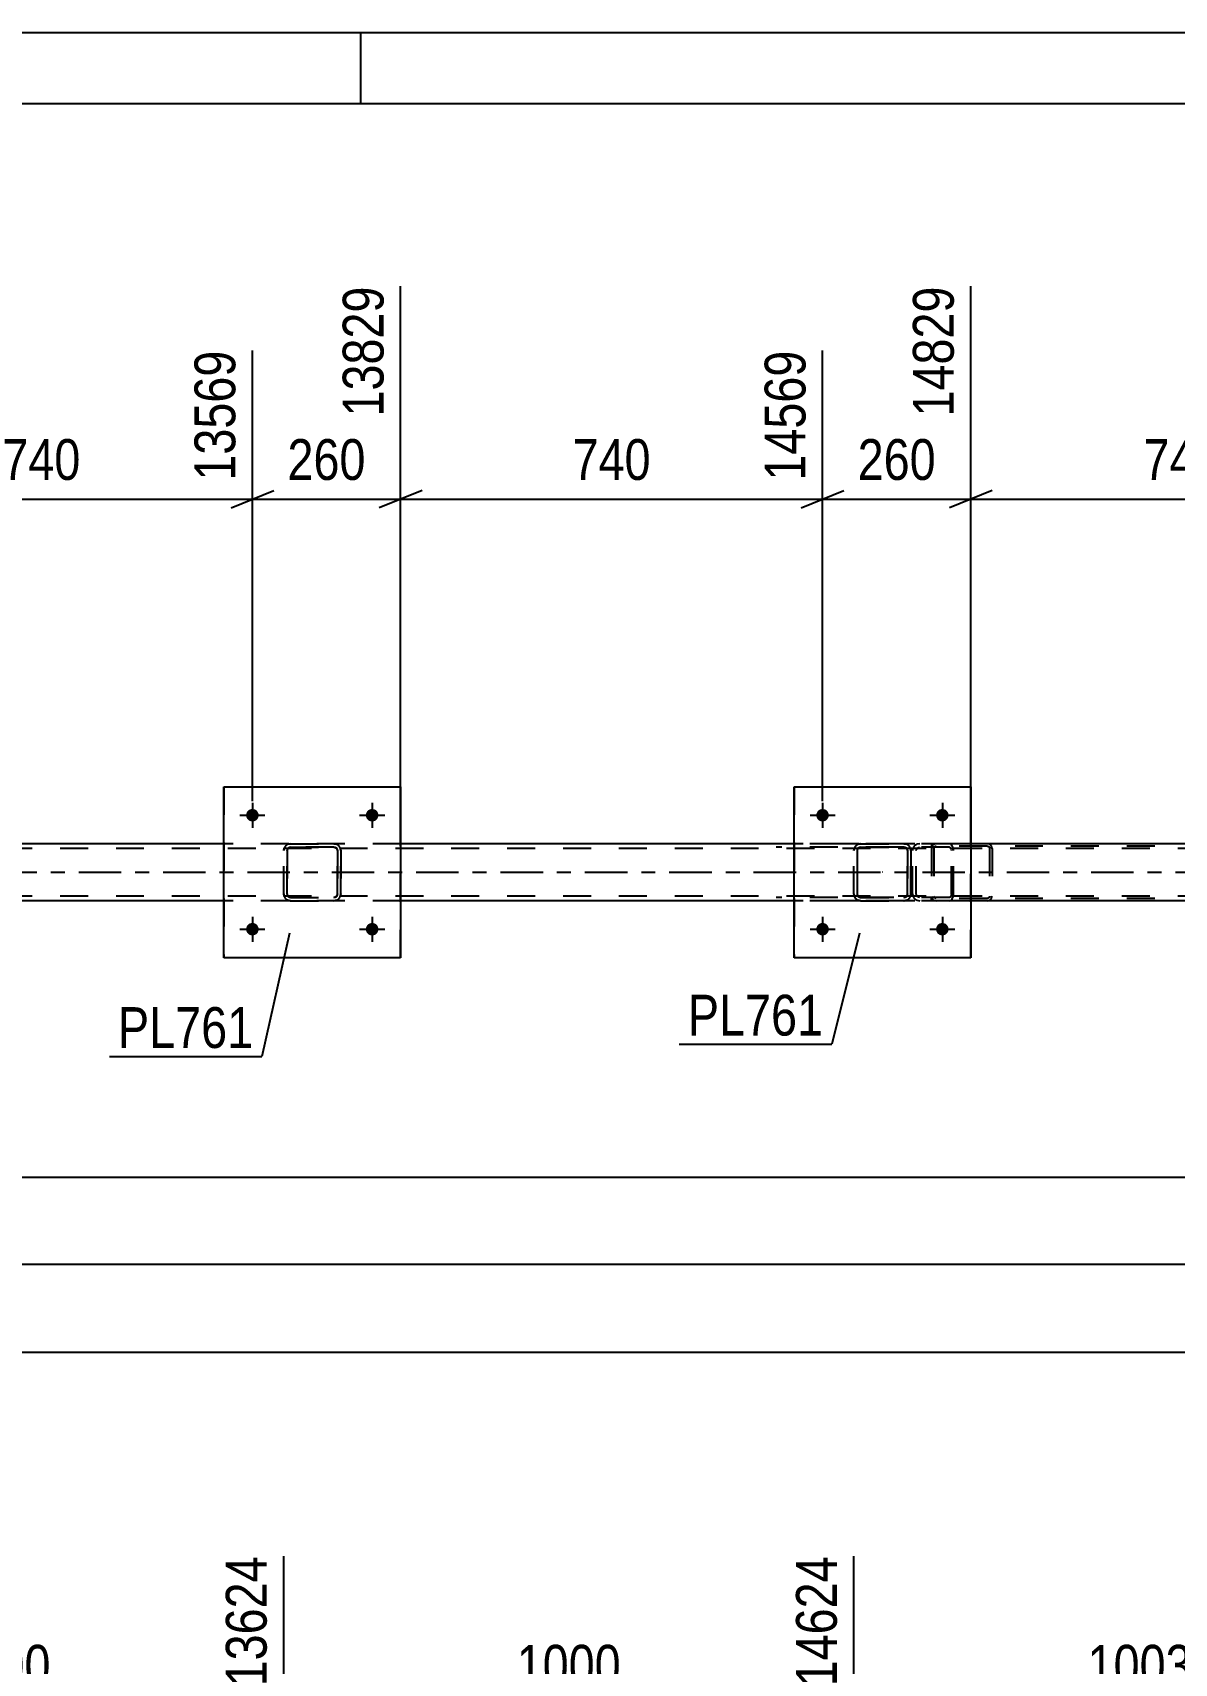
# Model space of a CAD drawing. Header units: millimetres. Extents: x -82 to 759, y -428 to 166.
# Drawn here: x 526.4 to 606.5, y 51.2 to 165.6 of the extents above; entities that cross this region are included whole.
import ezdxf

# ---------------------------------------------------------------- set-up
doc = ezdxf.new("R2010")
doc.units = ezdxf.units.MM
doc.linetypes.add('DXK_LINE_DOT2', pattern=[3.9198, 1.9599, -1.9599])
doc.linetypes.add('DXK_LINE_DOT3', pattern=[5.9187, 2.979, -0.9799, 0.9799, -0.9799])
doc.styles.add('Arial Narrow', font='ARIALN.TTF', dxfattribs={"height": 0.2})

# ---------------------------------------------------------------- blocks, each defined once
blk = doc.blocks.new('Unknown-814409776-1133')
at = {"color": 5, "linetype": 'Continuous'}
for p, q in [((759.42, 165.63), (-81.58, 165.63)), ((549.42, 160.63), (549.42, 165.63)), ((754.42, 160.63), (-76.58, 160.63))]:
    blk.add_line(p, q, dxfattribs=at)
blk = doc.blocks.new('Bolt-814409776-2481 - 2476')
at = {"linetype": 'Continuous'}
for points in [[(581.38, 110.7), (581.39, 110.8), (581.42, 110.88), (581.46, 110.96), (581.52, 111.03), (581.6, 111.09), (581.68, 111.12), (581.77, 111.14), (581.86, 111.14), (581.95, 111.12), (582.04, 111.09), (582.11, 111.03), (582.17, 110.96), (582.22, 110.88), (582.25, 110.8), (582.26, 110.7), (582.25, 110.61), (582.22, 110.53), (582.17, 110.45), (582.11, 110.38), (582.04, 110.32), (581.95, 110.29), (581.86, 110.27), (581.77, 110.27), (581.68, 110.29), (581.6, 110.32), (581.52, 110.38), (581.46, 110.45), (581.42, 110.53), (581.39, 110.61)], [(589.78, 110.7), (589.79, 110.8), (589.82, 110.88), (589.86, 110.96), (589.92, 111.03), (590, 111.09), (590.08, 111.12), (590.17, 111.14), (590.26, 111.14), (590.35, 111.12), (590.44, 111.09), (590.51, 111.03), (590.57, 110.96), (590.62, 110.88), (590.65, 110.8), (590.66, 110.7), (590.65, 110.61), (590.62, 110.53), (590.57, 110.45), (590.51, 110.38), (590.44, 110.32), (590.35, 110.29), (590.26, 110.27), (590.17, 110.27), (590.08, 110.29), (590, 110.32), (589.92, 110.38), (589.86, 110.45), (589.82, 110.53), (589.79, 110.61)]]:
    blk.add_hatch(color=1, dxfattribs=at).paths.add_polyline_path(points)
at = {"color": 1, "linetype": 'Continuous'}
for p, q in [((581.82, 111.58), (581.82, 109.82)), ((590.22, 111.58), (590.22, 109.82)), ((580.94, 110.7), (582.7, 110.7)), ((589.34, 110.7), (591.1, 110.7))]:
    blk.add_line(p, q, dxfattribs=at)
blk = doc.blocks.new('Bolt-814409776-2482 - 2476')
at = {"linetype": 'Continuous'}
for points in [[(581.38, 102.7), (581.39, 102.8), (581.42, 102.88), (581.46, 102.96), (581.52, 103.03), (581.6, 103.09), (581.68, 103.12), (581.77, 103.14), (581.86, 103.14), (581.95, 103.12), (582.04, 103.09), (582.11, 103.03), (582.17, 102.96), (582.22, 102.88), (582.25, 102.8), (582.26, 102.7), (582.25, 102.61), (582.22, 102.53), (582.17, 102.45), (582.11, 102.38), (582.04, 102.32), (581.95, 102.29), (581.86, 102.27), (581.77, 102.27), (581.68, 102.29), (581.6, 102.32), (581.52, 102.38), (581.46, 102.45), (581.42, 102.53), (581.39, 102.61)], [(589.78, 102.7), (589.79, 102.8), (589.82, 102.88), (589.86, 102.96), (589.92, 103.03), (590, 103.09), (590.08, 103.12), (590.17, 103.14), (590.26, 103.14), (590.35, 103.12), (590.44, 103.09), (590.51, 103.03), (590.57, 102.96), (590.62, 102.88), (590.65, 102.8), (590.66, 102.7), (590.65, 102.61), (590.62, 102.53), (590.57, 102.45), (590.51, 102.38), (590.44, 102.32), (590.35, 102.29), (590.26, 102.27), (590.17, 102.27), (590.08, 102.29), (590, 102.32), (589.92, 102.38), (589.86, 102.45), (589.82, 102.53), (589.79, 102.61)]]:
    blk.add_hatch(color=1, dxfattribs=at).paths.add_polyline_path(points)
at = {"color": 1, "linetype": 'Continuous'}
for p, q in [((581.82, 103.58), (581.82, 101.82)), ((590.22, 103.58), (590.22, 101.82)), ((580.94, 102.7), (582.7, 102.7)), ((589.34, 102.7), (591.1, 102.7))]:
    blk.add_line(p, q, dxfattribs=at)
blk = doc.blocks.new('Part-814409776-2526 - 2476')
at = {"color": 2, "linetype": 'Continuous'}
for p, q in [((579.82, 100.7), (579.82, 112.7)), ((579.82, 112.7), (579.82, 112.7)), ((579.82, 112.7), (592.22, 112.7)), ((592.22, 112.7), (592.22, 100.7)), ((579.82, 100.7), (579.82, 100.7)), ((592.22, 100.7), (579.82, 100.7))]:
    blk.add_line(p, q, dxfattribs=at)
at = {"color": 7, "linetype": 'DXK_LINE_DOT2'}
for p, q in [((579.82, 112.7), (579.82, 100.7)), ((579.82, 112.7), (579.82, 112.7)), ((592.22, 100.7), (592.22, 112.7)), ((579.82, 100.7), (579.82, 100.7))]:
    blk.add_line(p, q, dxfattribs=at)
blk = doc.blocks.new('Part-814409776-2527 - 2476')
at = {"color": 7, "linetype": 'DXK_LINE_DOT2'}
for p, q in [((584.01, 108.22), (584.05, 108.41)), ((584.01, 108.22), (584.02, 108.22)), ((584.01, 105.18), (584.01, 108.22)), ((584.05, 108.41), (584.02, 108.22)), ((584.02, 105.18), (584.02, 108.22)), ((584.27, 108.32), (584.25, 108.22)), ((584.26, 108.22), (584.25, 108.22)), ((584.25, 108.22), (584.25, 105.18)), ((584.26, 108.22), (584.28, 108.32)), ((584.26, 105.18), (584.26, 108.22)), ((584.32, 108.39), (584.27, 108.32)), ((584.28, 108.32), (584.33, 108.39)), ((584.31, 108.67), (584.49, 108.7)), ((584.5, 108.7), (584.31, 108.67)), ((584.4, 108.45), (584.32, 108.39)), ((584.33, 108.39), (584.41, 108.45)), ((584.49, 108.46), (584.4, 108.45)), ((584.41, 108.45), (584.5, 108.46)), ((584.5, 108.7), (584.49, 108.7)), ((584.49, 108.7), (587.53, 108.7)), ((584.49, 108.46), (584.5, 108.46)), ((587.53, 108.46), (584.49, 108.46)), ((584.5, 108.7), (587.54, 108.7)), ((584.5, 108.46), (587.54, 108.46)), ((587.53, 108.7), (587.54, 108.7)), ((587.53, 108.7), (587.72, 108.67)), ((587.54, 108.46), (587.53, 108.46)), ((587.62, 108.45), (587.53, 108.46)), ((587.72, 108.67), (587.54, 108.7)), ((587.54, 108.46), (587.63, 108.45)), ((587.62, 108.45), (587.63, 108.45)), ((587.7, 108.39), (587.62, 108.45)), ((587.63, 108.45), (587.71, 108.39)), ((587.75, 108.32), (587.7, 108.39)), ((587.71, 108.39), (587.76, 108.32)), ((587.77, 108.22), (587.75, 108.32)), ((587.76, 108.32), (587.78, 108.22)), ((587.78, 108.22), (587.77, 108.22)), ((587.77, 108.22), (587.77, 105.18)), ((587.78, 105.18), (587.78, 108.22)), ((587.98, 108.41), (588.01, 108.22)), ((588.02, 108.22), (587.98, 108.41)), ((588.02, 108.22), (588.01, 108.22)), ((588.01, 108.22), (588.01, 105.18)), ((588.02, 105.18), (588.02, 108.22)), ((584.02, 105.18), (584.01, 105.18)), ((584.05, 105), (584.01, 105.18)), ((584.02, 105.18), (584.05, 105)), ((584.25, 105.18), (584.26, 105.18)), ((584.25, 105.18), (584.27, 105.09)), ((584.28, 105.09), (584.26, 105.18)), ((584.27, 105.09), (584.32, 105.01)), ((584.33, 105.01), (584.28, 105.09)), ((584.31, 104.74), (584.31, 104.74)), ((584.49, 104.7), (584.31, 104.74)), ((584.31, 104.74), (584.5, 104.7)), ((584.32, 105.01), (584.4, 104.96)), ((584.41, 104.96), (584.33, 105.01)), ((584.4, 104.96), (584.49, 104.94)), ((584.5, 104.94), (584.41, 104.96)), ((584.5, 104.94), (584.49, 104.94)), ((584.49, 104.94), (587.53, 104.94)), ((584.5, 104.7), (584.49, 104.7)), ((584.49, 104.7), (587.53, 104.7)), ((584.5, 104.94), (587.54, 104.94)), ((584.5, 104.7), (587.54, 104.7)), ((587.53, 104.94), (587.62, 104.96)), ((587.53, 104.94), (587.54, 104.94)), ((587.72, 104.74), (587.53, 104.7)), ((587.53, 104.7), (587.54, 104.7)), ((587.63, 104.96), (587.54, 104.94)), ((587.54, 104.7), (587.72, 104.74)), ((587.62, 104.96), (587.7, 105.01)), ((587.71, 105.01), (587.63, 104.96)), ((587.7, 105.01), (587.75, 105.09)), ((587.76, 105.09), (587.71, 105.01)), ((587.75, 105.09), (587.77, 105.18)), ((587.78, 105.18), (587.76, 105.09)), ((587.77, 105.18), (587.78, 105.18)), ((588.01, 105.18), (587.98, 105)), ((587.98, 105), (588.02, 105.18)), ((588.01, 105.18), (588.02, 105.18))]:
    blk.add_line(p, q, dxfattribs=at)
at = {"color": 7, "linetype": 'DXK_LINE_DOT3'}
blk.add_line((586.02, 106.7), (586.01, 106.71), dxfattribs=at)
at = {"color": 7, "linetype": 'DXK_LINE_DOT2'}
for centre, start, end in [((584.49, 108.22), 112.5, 157.5), ((584.5, 108.22), 112.5, 157.5), ((587.53, 108.22), 22.5, 67.5), ((587.54, 108.22), 22.5, 67.5), ((584.49, 105.18), 202.5, 247.5), ((584.5, 105.18), 202.5, 247.5), ((587.53, 105.18), 292.5, 337.5), ((587.54, 105.18), 292.5, 337.5)]:
    blk.add_arc(centre, 0.48, start, end, dxfattribs=at)
blk = doc.blocks.new('Part-814409776-2566 - 2476')
at = {"color": 7, "linetype": 'DXK_LINE_DOT2'}
for p, q in [((647.89, 108.38), (50.22, 108.38)), ((552.22, 108.7), (539.82, 108.7)), ((592.22, 108.7), (579.82, 108.7)), ((647.89, 105.02), (50.22, 105.02)), ((552.22, 104.7), (539.82, 104.7)), ((592.22, 104.7), (579.82, 104.7))]:
    blk.add_line(p, q, dxfattribs=at)
at = {"color": 2, "linetype": 'Continuous'}
for p, q in [((539.82, 108.7), (512.22, 108.7)), ((579.82, 108.7), (552.22, 108.7)), ((619.92, 108.7), (592.22, 108.7)), ((539.82, 104.7), (512.22, 104.7)), ((579.82, 104.7), (552.22, 104.7)), ((619.92, 104.7), (592.22, 104.7))]:
    blk.add_line(p, q, dxfattribs=at)
at = {"color": 7, "linetype": 'DXK_LINE_DOT3'}
blk.add_line((50.22, 106.7), (647.89, 106.7), dxfattribs=at)
blk = doc.blocks.new('Part-814409776-2642 - 2476')
at = {"color": 7, "linetype": 'DXK_LINE_DOT2'}
for p, q in [((590.73, 108.7), (578.57, 108.7)), ((590.73, 108.46), (578.57, 108.46)), ((588.16, 108.36), (588.13, 108.22)), ((588.13, 105.18), (588.13, 108.22)), ((588.17, 108.41), (588.16, 108.36)), ((588.39, 108.22), (588.41, 108.32)), ((588.39, 105.18), (588.39, 108.22)), ((588.41, 108.32), (588.46, 108.39)), ((588.64, 108.7), (588.44, 108.67)), ((588.46, 108.39), (588.54, 108.45)), ((588.54, 108.45), (588.64, 108.46)), ((589.45, 108.7), (589.45, 108.46)), ((590.83, 108.67), (590.73, 108.7)), ((590.73, 108.46), (590.78, 108.45)), ((590.78, 108.45), (590.82, 108.39)), ((590.82, 108.39), (590.85, 108.32)), ((590.92, 108.56), (590.83, 108.67)), ((590.85, 108.32), (590.86, 108.22)), ((590.86, 105.18), (590.86, 108.22)), ((590.98, 108.41), (590.92, 108.56)), ((591, 108.22), (590.98, 108.41)), ((591, 105.18), (591, 108.22)), ((590.73, 104.94), (578.57, 104.94)), ((590.73, 104.7), (578.57, 104.7)), ((588.13, 105.18), (588.17, 105)), ((588.41, 105.09), (588.39, 105.18)), ((588.46, 105.01), (588.41, 105.09)), ((588.44, 104.74), (588.64, 104.7)), ((588.54, 104.96), (588.46, 105.01)), ((588.64, 104.94), (588.54, 104.96)), ((589.45, 104.7), (589.45, 104.94)), ((590.78, 104.96), (590.73, 104.94)), ((590.73, 104.7), (590.83, 104.74)), ((590.82, 105.01), (590.78, 104.96)), ((590.85, 105.09), (590.82, 105.01)), ((590.83, 104.74), (590.92, 104.84)), ((590.86, 105.18), (590.85, 105.09)), ((590.92, 104.84), (590.93, 104.88)), ((590.93, 104.88), (590.98, 105)), ((590.98, 105), (591, 105.18))]:
    blk.add_line(p, q, dxfattribs=at)
for centre, start, end in [((588.62, 108.21), 111.1941, 156.1506), ((588.62, 105.2), 203.8494, 248.8059)]:
    blk.add_arc(centre, 0.492, start, end, dxfattribs=at)
blk = doc.blocks.new('Part-814409776-2785 - 2476')
at = {"color": 7, "linetype": 'DXK_LINE_DOT2'}
for p, q in [((589.48, 108.51), (589.45, 108.38)), ((589.45, 108.38), (589.45, 105.02)), ((589.62, 108.38), (589.64, 108.45)), ((589.62, 108.38), (589.62, 105.02)), ((589.64, 108.45), (589.67, 108.5)), ((589.79, 108.7), (589.66, 108.68)), ((589.67, 108.5), (589.73, 108.53)), ((589.73, 108.53), (589.79, 108.54)), ((605.12, 108.7), (589.79, 108.7)), ((605.12, 108.54), (589.79, 108.54)), ((593.5, 108.68), (593.37, 108.7)), ((593.37, 108.54), (593.43, 108.53)), ((593.43, 108.53), (593.46, 108.52)), ((593.46, 108.52), (593.49, 108.5)), ((593.49, 108.5), (593.53, 108.45)), ((593.53, 108.45), (593.54, 108.38)), ((593.54, 108.38), (593.54, 105.02)), ((593.71, 108.38), (593.68, 108.51)), ((593.71, 108.38), (593.71, 105.02)), ((589.45, 105.02), (589.48, 104.9)), ((589.64, 104.96), (589.62, 105.02)), ((589.67, 104.91), (589.64, 104.96)), ((589.66, 104.73), (589.79, 104.7)), ((589.73, 104.88), (589.67, 104.91)), ((589.79, 104.86), (589.73, 104.88)), ((605.12, 104.86), (589.79, 104.86)), ((605.12, 104.7), (589.79, 104.7)), ((593.43, 104.88), (593.37, 104.86)), ((593.37, 104.7), (593.5, 104.73)), ((593.49, 104.91), (593.43, 104.88)), ((593.53, 104.96), (593.49, 104.91)), ((593.54, 105.02), (593.53, 104.96)), ((593.68, 104.9), (593.71, 105.02))]:
    blk.add_line(p, q, dxfattribs=at)
for centre, start, end in [((589.78, 108.37), 110.7583, 155.68), ((593.38, 108.37), 24.32, 69.2417), ((589.78, 105.04), 204.32, 249.2417), ((593.38, 105.04), 290.7583, 335.68)]:
    blk.add_arc(centre, 0.331, start, end, dxfattribs=at)
blk = doc.blocks.new('Part-814409776-2802 - 2476')
at = {"color": 7, "linetype": 'DXK_LINE_DOT2'}
for p, q in [((544.02, 108.22), (544.05, 108.41)), ((544.06, 108.41), (544.02, 108.22)), ((544.02, 105.18), (544.02, 108.22)), ((544.02, 108.22), (544.02, 108.22)), ((544.02, 105.18), (544.02, 108.22)), ((544.26, 108.22), (544.28, 108.32)), ((544.27, 108.32), (544.26, 108.22)), ((544.26, 105.18), (544.26, 108.22)), ((544.26, 108.22), (544.26, 108.22)), ((544.26, 108.22), (544.26, 105.18)), ((544.33, 108.39), (544.27, 108.32)), ((544.28, 108.32), (544.33, 108.39)), ((544.31, 108.67), (544.5, 108.7)), ((544.5, 108.7), (544.32, 108.67)), ((544.33, 108.39), (544.41, 108.45)), ((544.4, 108.45), (544.33, 108.39)), ((544.5, 108.46), (544.4, 108.45)), ((544.41, 108.45), (544.5, 108.46)), ((544.5, 108.7), (547.54, 108.7)), ((544.5, 108.7), (544.5, 108.7)), ((544.5, 108.7), (547.54, 108.7)), ((544.5, 108.46), (547.54, 108.46)), ((544.5, 108.46), (544.5, 108.46)), ((547.54, 108.46), (544.5, 108.46)), ((547.54, 108.7), (547.54, 108.7)), ((547.54, 108.7), (547.72, 108.67)), ((547.72, 108.67), (547.54, 108.7)), ((547.54, 108.46), (547.54, 108.46)), ((547.54, 108.46), (547.63, 108.45)), ((547.63, 108.45), (547.54, 108.46)), ((547.63, 108.45), (547.63, 108.45)), ((547.63, 108.45), (547.71, 108.39)), ((547.71, 108.39), (547.63, 108.45)), ((547.71, 108.39), (547.76, 108.32)), ((547.76, 108.32), (547.71, 108.39)), ((547.76, 108.32), (547.78, 108.22)), ((547.78, 108.22), (547.76, 108.32)), ((547.78, 105.18), (547.78, 108.22)), ((547.78, 108.22), (547.78, 108.22)), ((547.78, 108.22), (547.78, 105.18)), ((547.98, 108.41), (548.02, 108.22)), ((548.02, 108.22), (547.98, 108.41)), ((548.02, 105.18), (548.02, 108.22)), ((548.02, 108.22), (548.02, 108.22)), ((548.02, 108.22), (548.02, 105.18)), ((544.02, 105.18), (544.02, 105.18)), ((544.05, 105), (544.02, 105.18)), ((544.02, 105.18), (544.06, 105)), ((544.26, 105.18), (544.26, 105.18)), ((544.28, 105.09), (544.26, 105.18)), ((544.26, 105.18), (544.27, 105.09)), ((544.27, 105.09), (544.33, 105.01)), ((544.33, 105.01), (544.28, 105.09)), ((544.31, 104.74), (544.32, 104.74)), ((544.5, 104.7), (544.31, 104.74)), ((544.32, 104.74), (544.5, 104.7)), ((544.41, 104.96), (544.33, 105.01)), ((544.33, 105.01), (544.4, 104.96)), ((544.4, 104.96), (544.5, 104.94)), ((544.5, 104.94), (544.41, 104.96)), ((544.5, 104.94), (547.54, 104.94)), ((544.5, 104.94), (544.5, 104.94)), ((544.5, 104.94), (547.54, 104.94)), ((544.5, 104.7), (547.54, 104.7)), ((544.5, 104.7), (544.5, 104.7)), ((544.5, 104.7), (547.54, 104.7)), ((547.63, 104.96), (547.54, 104.94)), ((547.54, 104.94), (547.63, 104.96)), ((547.54, 104.94), (547.54, 104.94)), ((547.72, 104.74), (547.54, 104.7)), ((547.54, 104.7), (547.72, 104.74)), ((547.54, 104.7), (547.54, 104.7)), ((547.71, 105.01), (547.63, 104.96)), ((547.63, 104.96), (547.71, 105.01)), ((547.76, 105.09), (547.71, 105.01)), ((547.71, 105.01), (547.76, 105.09)), ((547.78, 105.18), (547.76, 105.09)), ((547.76, 105.09), (547.78, 105.18)), ((547.78, 105.18), (547.78, 105.18)), ((548.02, 105.18), (547.98, 105)), ((547.98, 105), (548.02, 105.18)), ((548.02, 105.18), (548.02, 105.18))]:
    blk.add_line(p, q, dxfattribs=at)
at = {"color": 7, "linetype": 'DXK_LINE_DOT3'}
blk.add_line((546.02, 106.7), (546.01, 106.71), dxfattribs=at)
at = {"color": 7, "linetype": 'DXK_LINE_DOT2'}
for centre, start, end in [((544.5, 108.22), 112.5, 157.5), ((544.5, 108.22), 112.5, 157.5), ((547.54, 108.22), 22.5, 67.5), ((547.54, 108.22), 22.5, 67.5), ((544.5, 105.18), 202.5, 247.5), ((544.5, 105.18), 202.5, 247.5), ((547.54, 105.18), 292.5, 337.5), ((547.54, 105.18), 292.5, 337.5)]:
    blk.add_arc(centre, 0.48, start, end, dxfattribs=at)
blk = doc.blocks.new('Part-814409776-2807 - 2476')
at = {"color": 2, "linetype": 'Continuous'}
for p, q in [((539.82, 100.7), (539.82, 112.7)), ((539.82, 112.7), (539.82, 112.7)), ((539.82, 112.7), (552.22, 112.7)), ((552.22, 112.7), (552.22, 100.7)), ((539.82, 100.7), (539.82, 100.7)), ((552.22, 100.7), (539.82, 100.7))]:
    blk.add_line(p, q, dxfattribs=at)
at = {"color": 7, "linetype": 'DXK_LINE_DOT2'}
for p, q in [((539.82, 112.7), (539.82, 100.7)), ((539.82, 112.7), (539.82, 112.7)), ((552.22, 100.7), (552.22, 112.7)), ((539.82, 100.7), (539.82, 100.7))]:
    blk.add_line(p, q, dxfattribs=at)
blk = doc.blocks.new('Bolt-814409776-2808 - 2476')
at = {"linetype": 'Continuous'}
for points in [[(541.38, 102.7), (541.39, 102.8), (541.42, 102.88), (541.46, 102.96), (541.53, 103.03), (541.6, 103.09), (541.68, 103.12), (541.77, 103.14), (541.87, 103.14), (541.96, 103.12), (542.04, 103.09), (542.12, 103.03), (542.18, 102.96), (542.22, 102.88), (542.25, 102.8), (542.26, 102.7), (542.25, 102.61), (542.22, 102.53), (542.18, 102.45), (542.12, 102.38), (542.04, 102.32), (541.96, 102.29), (541.87, 102.27), (541.77, 102.27), (541.68, 102.29), (541.6, 102.32), (541.53, 102.38), (541.46, 102.45), (541.42, 102.53), (541.39, 102.61)], [(549.78, 102.7), (549.79, 102.8), (549.82, 102.88), (549.86, 102.96), (549.93, 103.03), (550, 103.09), (550.08, 103.12), (550.17, 103.14), (550.27, 103.14), (550.36, 103.12), (550.44, 103.09), (550.52, 103.03), (550.58, 102.96), (550.62, 102.88), (550.65, 102.8), (550.66, 102.7), (550.65, 102.61), (550.62, 102.53), (550.58, 102.45), (550.52, 102.38), (550.44, 102.32), (550.36, 102.29), (550.27, 102.27), (550.17, 102.27), (550.08, 102.29), (550, 102.32), (549.93, 102.38), (549.86, 102.45), (549.82, 102.53), (549.79, 102.61)]]:
    blk.add_hatch(color=1, dxfattribs=at).paths.add_polyline_path(points)
at = {"color": 1, "linetype": 'Continuous'}
for p, q in [((541.82, 103.58), (541.82, 101.82)), ((550.22, 103.58), (550.22, 101.82)), ((540.94, 102.7), (542.7, 102.7)), ((549.34, 102.7), (551.1, 102.7))]:
    blk.add_line(p, q, dxfattribs=at)
blk = doc.blocks.new('Bolt-814409776-2809 - 2476')
at = {"linetype": 'Continuous'}
for points in [[(541.38, 110.7), (541.39, 110.8), (541.42, 110.88), (541.46, 110.96), (541.53, 111.03), (541.6, 111.09), (541.68, 111.12), (541.77, 111.14), (541.87, 111.14), (541.96, 111.12), (542.04, 111.09), (542.12, 111.03), (542.18, 110.96), (542.22, 110.88), (542.25, 110.8), (542.26, 110.7), (542.25, 110.61), (542.22, 110.53), (542.18, 110.45), (542.12, 110.38), (542.04, 110.32), (541.96, 110.29), (541.87, 110.27), (541.77, 110.27), (541.68, 110.29), (541.6, 110.32), (541.53, 110.38), (541.46, 110.45), (541.42, 110.53), (541.39, 110.61)], [(549.78, 110.7), (549.79, 110.8), (549.82, 110.88), (549.86, 110.96), (549.93, 111.03), (550, 111.09), (550.08, 111.12), (550.17, 111.14), (550.27, 111.14), (550.36, 111.12), (550.44, 111.09), (550.52, 111.03), (550.58, 110.96), (550.62, 110.88), (550.65, 110.8), (550.66, 110.7), (550.65, 110.61), (550.62, 110.53), (550.58, 110.45), (550.52, 110.38), (550.44, 110.32), (550.36, 110.29), (550.27, 110.27), (550.17, 110.27), (550.08, 110.29), (550, 110.32), (549.93, 110.38), (549.86, 110.45), (549.82, 110.53), (549.79, 110.61)]]:
    blk.add_hatch(color=1, dxfattribs=at).paths.add_polyline_path(points)
at = {"color": 1, "linetype": 'Continuous'}
for p, q in [((541.82, 111.58), (541.82, 109.82)), ((550.22, 111.58), (550.22, 109.82)), ((540.94, 110.7), (542.7, 110.7)), ((549.34, 110.7), (551.1, 110.7))]:
    blk.add_line(p, q, dxfattribs=at)
blk = doc.blocks.new('StraightDimension-814409776-30401 - 2476')
at = {"color": 7, "linetype": 'Continuous'}
for p, q in [((552.22, 109.7), (552.22, 147.83)), ((581.82, 111.7), (581.82, 143.33)), ((553.72, 133.49), (550.72, 132.29)), ((552.22, 132.89), (581.82, 132.89)), ((580.32, 132.29), (583.32, 133.49))]:
    blk.add_line(p, q, dxfattribs=at)
at = {"color": 0}
blk.add_wipeout([(570.36, 133.64), (570.36, 137.84), (563.68, 137.84), (563.68, 133.64)], dxfattribs=at)
at = {"color": 3, "style": 'Arial Narrow'}
blk.add_text('740', height=2.863, dxfattribs=at).set_placement((564.28, 134.24))
at = {"color": 0, "linetype": 'Continuous'}
blk.add_wipeout([(581.22, 143.93), (577.02, 143.93), (577.02, 133.59), (581.22, 133.59)], dxfattribs=at)
at = {"color": 3, "linetype": 'Continuous', "style": 'Arial Narrow'}
blk.add_text('14569', height=2.863, rotation=90.0002, dxfattribs=at).set_placement((580.62, 134.19))
blk = doc.blocks.new('StraightDimension-814409776-2878 - 2476')
at = {"color": 7, "linetype": 'Continuous'}
blk.add_line((82.65, 85.31), (647.89, 85.31), dxfattribs=at)
blk = doc.blocks.new('StraightDimension-814409776-24777 - 2476')
at = {"color": 7, "linetype": 'Continuous'}
blk.add_line((8.3, 79.19), (647.89, 79.19), dxfattribs=at)
blk = doc.blocks.new('StraightDimension-814409776-30399 - 2476')
at = {"color": 7, "linetype": 'Continuous'}
for p, q in [((592.22, 109.7), (592.22, 147.83)), ((621.92, 111.7), (621.92, 143.33)), ((593.72, 133.49), (590.72, 132.29)), ((592.22, 132.89), (621.92, 132.89)), ((620.42, 132.29), (623.42, 133.49))]:
    blk.add_line(p, q, dxfattribs=at)
at = {"color": 0}
blk.add_wipeout([(610.41, 133.64), (610.41, 137.84), (603.73, 137.84), (603.73, 133.64)], dxfattribs=at)
at = {"color": 3, "style": 'Arial Narrow'}
blk.add_text('743', height=2.863, dxfattribs=at).set_placement((604.33, 134.24))
at = {"color": 0, "linetype": 'Continuous'}
blk.add_wipeout([(621.32, 143.93), (617.12, 143.93), (617.12, 133.59), (621.32, 133.59)], dxfattribs=at)
at = {"color": 3, "linetype": 'Continuous', "style": 'Arial Narrow'}
blk.add_text('15572', height=2.863, rotation=90.0002, dxfattribs=at).set_placement((620.72, 134.19))
blk = doc.blocks.new('StraightDimension-814409776-30400 - 2476')
at = {"color": 7, "linetype": 'Continuous'}
for p, q in [((592.22, 109.7), (592.22, 147.83)), ((581.82, 111.7), (581.82, 143.33)), ((580.32, 132.29), (583.32, 133.49)), ((581.82, 132.89), (592.22, 132.89)), ((593.72, 133.49), (590.72, 132.29))]:
    blk.add_line(p, q, dxfattribs=at)
at = {"color": 0}
blk.add_wipeout([(590.36, 133.64), (590.36, 137.84), (583.68, 137.84), (583.68, 133.64)], dxfattribs=at)
at = {"color": 3, "style": 'Arial Narrow'}
blk.add_text('260', height=2.863, dxfattribs=at).set_placement((584.28, 134.24))
at = {"color": 0, "linetype": 'Continuous'}
blk.add_wipeout([(591.62, 148.43), (587.42, 148.43), (587.42, 138.09), (591.62, 138.09)], dxfattribs=at)
at = {"color": 3, "linetype": 'Continuous', "style": 'Arial Narrow'}
blk.add_text('14829', height=2.863, rotation=90.0002, dxfattribs=at).set_placement((591.02, 138.69))
blk = doc.blocks.new('StraightDimension-814409776-30402 - 2476')
at = {"color": 7, "linetype": 'Continuous'}
for p, q in [((552.22, 109.7), (552.22, 147.83)), ((541.82, 111.7), (541.82, 143.33)), ((540.32, 132.29), (543.32, 133.49)), ((541.82, 132.89), (552.22, 132.89)), ((553.72, 133.49), (550.72, 132.29))]:
    blk.add_line(p, q, dxfattribs=at)
at = {"color": 0}
blk.add_wipeout([(550.36, 133.64), (550.36, 137.84), (543.68, 137.84), (543.68, 133.64)], dxfattribs=at)
at = {"color": 3, "style": 'Arial Narrow'}
blk.add_text('260', height=2.863, dxfattribs=at).set_placement((544.28, 134.24))
at = {"color": 0, "linetype": 'Continuous'}
blk.add_wipeout([(551.62, 148.43), (547.42, 148.43), (547.42, 138.09), (551.62, 138.09)], dxfattribs=at)
at = {"color": 3, "linetype": 'Continuous', "style": 'Arial Narrow'}
blk.add_text('13829', height=2.863, rotation=90.0002, dxfattribs=at).set_placement((551.02, 138.69))
blk = doc.blocks.new('StraightDimension-814409776-30403 - 2476')
at = {"color": 7, "linetype": 'Continuous'}
for p, q in [((512.22, 109.7), (512.22, 147.83)), ((541.82, 111.7), (541.82, 143.33)), ((513.72, 133.49), (510.72, 132.29)), ((512.22, 132.89), (541.82, 132.89)), ((540.32, 132.29), (543.32, 133.49))]:
    blk.add_line(p, q, dxfattribs=at)
at = {"color": 0}
blk.add_wipeout([(530.36, 133.64), (530.36, 137.84), (523.68, 137.84), (523.68, 133.64)], dxfattribs=at)
at = {"color": 3, "style": 'Arial Narrow'}
blk.add_text('740', height=2.863, dxfattribs=at).set_placement((524.28, 134.24))
at = {"color": 0, "linetype": 'Continuous'}
blk.add_wipeout([(541.22, 143.93), (537.02, 143.93), (537.02, 133.59), (541.22, 133.59)], dxfattribs=at)
at = {"color": 3, "linetype": 'Continuous', "style": 'Arial Narrow'}
blk.add_text('13569', height=2.863, rotation=90.0002, dxfattribs=at).set_placement((540.62, 134.19))
blk = doc.blocks.new('StraightDimension-814409776-30817 - 2476')
at = {"color": 7, "linetype": 'Continuous'}
blk.add_line((7.66, 73.01), (648.53, 73.01), dxfattribs=at)
blk = doc.blocks.new('StraightDimension-814409776-31594 - 3670')
at = {"color": 7, "linetype": 'Continuous'}
for p, q in [((504.02, 17.64), (504.02, 58.7)), ((544.02, 17.64), (544.02, 58.7)), ((505.52, 48.86), (502.52, 47.66)), ((504.02, 48.26), (544.02, 48.26)), ((542.52, 47.66), (545.52, 48.86))]:
    blk.add_line(p, q, dxfattribs=at)
at = {"color": 0}
blk.add_wipeout([(528.28, 49.01), (528.28, 53.21), (519.76, 53.21), (519.76, 49.01)], dxfattribs=at)
at = {"color": 3, "style": 'Arial Narrow'}
blk.add_text('1000', height=2.863, dxfattribs=at).set_placement((520.36, 49.61))
at = {"color": 0, "linetype": 'Continuous'}
blk.add_wipeout([(543.42, 59.3), (539.22, 59.3), (539.22, 48.96), (543.42, 48.96)], dxfattribs=at)
at = {"color": 3, "linetype": 'Continuous', "style": 'Arial Narrow'}
blk.add_text('13624', height=2.863, rotation=90.0002, dxfattribs=at).set_placement((542.82, 49.56))
blk = doc.blocks.new('StraightDimension-814409776-31592 - 3670')
at = {"color": 7, "linetype": 'Continuous'}
for p, q in [((584.02, 17.64), (584.02, 58.7)), ((624.12, 17.64), (624.12, 58.7)), ((585.52, 48.86), (582.52, 47.66)), ((584.02, 48.26), (624.12, 48.26)), ((622.62, 47.66), (625.62, 48.86))]:
    blk.add_line(p, q, dxfattribs=at)
at = {"color": 0}
blk.add_wipeout([(608.33, 49.01), (608.33, 53.21), (599.81, 53.21), (599.81, 49.01)], dxfattribs=at)
at = {"color": 3, "style": 'Arial Narrow'}
blk.add_text('1003', height=2.863, dxfattribs=at).set_placement((600.41, 49.61))
at = {"color": 0, "linetype": 'Continuous'}
blk.add_wipeout([(623.52, 59.3), (619.32, 59.3), (619.32, 48.96), (623.52, 48.96)], dxfattribs=at)
at = {"color": 3, "linetype": 'Continuous', "style": 'Arial Narrow'}
blk.add_text('15627', height=2.863, rotation=90.0002, dxfattribs=at).set_placement((622.92, 49.56))
blk = doc.blocks.new('StraightDimension-814409776-31593 - 3670')
at = {"color": 7, "linetype": 'Continuous'}
for p, q in [((544.02, 17.64), (544.02, 58.7)), ((584.02, 17.64), (584.02, 58.7)), ((545.52, 48.86), (542.52, 47.66)), ((544.02, 48.26), (584.02, 48.26)), ((582.52, 47.66), (585.52, 48.86))]:
    blk.add_line(p, q, dxfattribs=at)
at = {"color": 0}
blk.add_wipeout([(568.28, 49.01), (568.28, 53.21), (559.76, 53.21), (559.76, 49.01)], dxfattribs=at)
at = {"color": 3, "style": 'Arial Narrow'}
blk.add_text('1000', height=2.863, dxfattribs=at).set_placement((560.36, 49.61))
at = {"color": 0, "linetype": 'Continuous'}
blk.add_wipeout([(583.42, 59.3), (579.22, 59.3), (579.22, 48.96), (583.42, 48.96)], dxfattribs=at)
at = {"color": 3, "linetype": 'Continuous', "style": 'Arial Narrow'}
blk.add_text('14624', height=2.863, rotation=90.0002, dxfattribs=at).set_placement((582.82, 49.56))
blk = doc.blocks.new('Mark-814409776-2522 - 2476')
at = {"color": 30, "linetype": 'Continuous'}
for p in [(584.41, 102.42), (571.77, 94.64)]:
    blk.add_line(p, (582.48, 94.64), dxfattribs=at)
at = {"color": 0}
blk.add_wipeout([(581.88, 95.24), (581.88, 98.24), (572.37, 98.24), (572.37, 95.24)], dxfattribs=at)
blk.add_wipeout([(581.88, 95.24), (581.88, 98.24), (572.37, 98.24), (572.37, 95.24)], dxfattribs=at)
at = {"color": 3, "style": 'Arial Narrow'}
blk.add_text('PL761', height=2.863, dxfattribs=at).set_placement((572.37, 95.24))
blk = doc.blocks.new('Mark-814409776-2803 - 2476')
at = {"color": 30, "linetype": 'Continuous'}
for p in [(544.42, 102.42), (531.79, 93.77)]:
    blk.add_line(p, (542.49, 93.77), dxfattribs=at)
at = {"color": 0}
blk.add_wipeout([(541.89, 94.37), (541.89, 97.37), (532.39, 97.37), (532.39, 94.37)], dxfattribs=at)
blk.add_wipeout([(541.89, 94.37), (541.89, 97.37), (532.39, 97.37), (532.39, 94.37)], dxfattribs=at)
at = {"color": 3, "style": 'Arial Narrow'}
blk.add_text('PL761', height=2.863, dxfattribs=at).set_placement((532.39, 94.37))

msp = doc.modelspace()

# ---------------------------------------------------------------- block references
for name in ['Unknown-814409776-1133', 'Part-814409776-2807 - 2476', 'Part-814409776-2526 - 2476', 'Bolt-814409776-2809 - 2476', 'Bolt-814409776-2481 - 2476', 'Part-814409776-2566 - 2476', 'Part-814409776-2802 - 2476', 'Part-814409776-2642 - 2476', 'Part-814409776-2527 - 2476', 'Part-814409776-2785 - 2476', 'Bolt-814409776-2808 - 2476', 'Bolt-814409776-2482 - 2476']:
    msp.add_blockref(name, (0, 0))

# ---------------------------------------------------------------- next in the draw order: block references
for name in ['StraightDimension-814409776-30401 - 2476', 'StraightDimension-814409776-30399 - 2476', 'StraightDimension-814409776-2878 - 2476', 'StraightDimension-814409776-31594 - 3670', 'StraightDimension-814409776-31592 - 3670']:
    msp.add_blockref(name, (0, 0))

# ---------------------------------------------------------------- next in the draw order: block references
for name in ['StraightDimension-814409776-30402 - 2476', 'StraightDimension-814409776-30400 - 2476', 'StraightDimension-814409776-24777 - 2476', 'StraightDimension-814409776-31593 - 3670']:
    msp.add_blockref(name, (0, 0))

# ---------------------------------------------------------------- next in the draw order: block references
for name in ['StraightDimension-814409776-30403 - 2476', 'StraightDimension-814409776-30817 - 2476']:
    msp.add_blockref(name, (0, 0))

# ---------------------------------------------------------------- next in the draw order: block references
for name in ['Mark-814409776-2803 - 2476', 'Mark-814409776-2522 - 2476']:
    msp.add_blockref(name, (0, 0))

doc.saveas('drawing.dxf')
